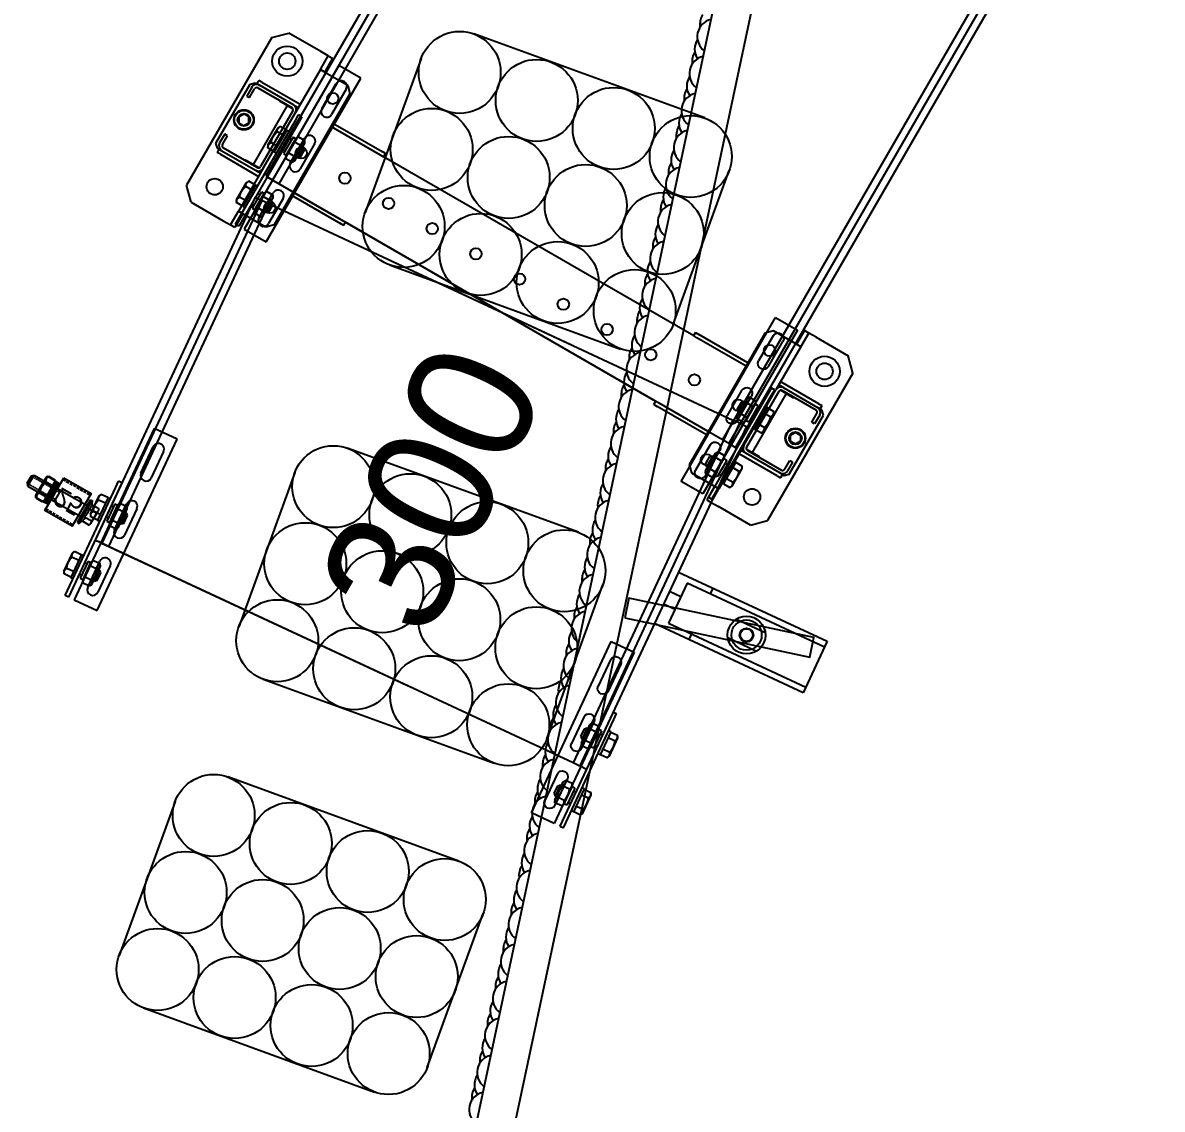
# Model space of a CAD drawing. Header units: millimetres. Extents: x -383313 to -161684, y -117025 to 99224.
# Drawn here: x -335525 to -334621, y 30301 to 31163 of the extents above; entities that cross this region are included whole.
import ezdxf

# ---------------------------------------------------------------- set-up
doc = ezdxf.new("R2010")
doc.units = ezdxf.units.MM
doc.header["$MEASUREMENT"] = 0
for name, pattern in [('DASHED', [0.75, 0.5, -0.25]), ('ESKD_shtrih', [4, 3, -1]), ('GR-201-P$0$GEN3A', [3.125, 2.25, -0.875])]:
    doc.linetypes.add(name, pattern=pattern)
doc.layers.get('Defpoints').update_dxf_attribs({"color": 31})
for name, color, linetype in [('PH-2649', 7, 'Continuous'), ('PV-17B0', 7, 'Continuous'), ('PV-2649', 7, 'Continuous'), ('Ограждение конвейеров', 3, 'Continuous')]:
    doc.layers.add(name, color=color, linetype=linetype)
doc.layers.add('ОСНОВНАЯ', color=7, linetype='Continuous', lineweight=40)
doc.layers.add('ШТРИХОВАЯ', color=3, linetype='ESKD_shtrih', lineweight=13)
doc.dimstyles.new('ISO-25', dxfattribs={"dimtxt": 2.5, "dimasz": 2.5, "dimexe": 1.25, "dimexo": 0.625, "dimtad": 1, "dimtxsty": 'Standard', "dimcen": 2.5, "dimadec": 0, "dimazin": 0, "dimtfac": 1, "dimtmove": 0, "dimatfit": 3, "dimfxl": 1, "dimarcsym": 0})

# ---------------------------------------------------------------- blocks, each defined once
blk = doc.blocks.new('*D143')
at = {"color": 0, "linetype": 'ByBlock', "lineweight": -2, "transparency": 16777216}
for p, q in [((-202.575, 300), (61.375, 300)), ((-209.875, 0), (61.375, 0))]:
    blk.add_line(p, q, dxfattribs=at)
at = {"layer": 'Defpoints', "color": 0, "transparency": 16777216}
for p in [(-203.2, 300), (60.125, 300), (-210.5, 0)]:
    blk.add_point(p, dxfattribs=at)
at = {"color": 0, "transparency": 16777216, "insert": (9.5, 150), "char_height": 100, "attachment_point": 5, "rotation": 90}
blk.add_mtext('300', dxfattribs=at)
blk = doc.blocks.new('*D145')
at = {"color": 0, "linetype": 'ByBlock', "lineweight": -2, "transparency": 16777216}
for p, q in [((-202.575, 1200), (61.375, 1200)), ((-209.875, 0), (61.375, 0))]:
    blk.add_line(p, q, dxfattribs=at)
at = {"layer": 'Defpoints', "color": 0, "transparency": 16777216}
for p in [(-203.2, 1200), (60.125, 1200), (-210.5, 0)]:
    blk.add_point(p, dxfattribs=at)
at = {"color": 0, "transparency": 16777216, "insert": (9.5, 600), "char_height": 100, "attachment_point": 5, "rotation": 90}
blk.add_mtext('1200', dxfattribs=at)
blk = doc.blocks.new('A$C287bafe4')
for points in [[(65, 260), (-65, 260)], [(-97.5, 227.5), (-97.5, 32.5)], [(97.5, 32.5), (97.5, 227.5)], [(-65, 0), (65, 0)]]:
    blk.add_lwpolyline(points)
for centre in [(-65, 227.5), (0, 227.5), (65, 227.5), (-65, 162.5), (0, 162.5), (65, 162.5), (-65, 97.5), (0, 97.5), (65, 97.5), (-65, 32.5), (0, 32.5), (65, 32.5)]:
    blk.add_circle(centre, 32.5)
blk = doc.blocks.new('Опора 3160')
at = {"color": 13}
for p, q in [((-266, 97.5), (-256, 107.5)), ((-226.7, 107.5), (-256, 107.5)), ((-220, 107.5), (-226.7, 107.5)), ((-220, 95), (-220, 107.5)), ((-220, 107.5), (-216, 107.5)), ((-216, 107.5), (-216, 95)), ((216, 107.5), (216, 95)), ((220, 107.5), (216, 107.5)), ((226.7, 107.5), (220, 107.5)), ((220, 95), (220, 107.5)), ((226.7, 107.5), (256, 107.5)), ((266, 97.5), (256, 107.5)), ((-266, 97.5), (-266, -37.5)), ((-220, 95), (-213.7, 95)), ((-220, 95), (-220, 55.5)), ((-213.7, 95), (-195, 95)), ((-195, 95), (-190, 90)), ((195, 95), (190, 90)), ((213.7, 95), (195, 95)), ((220, 95), (213.7, 95)), ((220, 95), (220, 55.5)), ((266, 97.5), (266, -37.5)), ((-190, 90), (-190, -30)), ((190, 90), (190, -30)), ((-262.5, 57), (-259.5, 60)), ((-262.5, 3), (-262.5, 57)), ((-260, 55.5), (-260, 47.5)), ((-259.5, 60), (-258, 60)), ((-255, 63), (-258, 63)), ((-258, 60), (-258, 63)), ((-258, 60), (-255.5, 60)), ((-257.5, 47.5), (-257.5, 55.5)), ((-224.5, 60), (-255.5, 60)), ((-255.5, 57.5), (-224.5, 57.5)), ((-255, 63), (-220, 63)), ((-235.5, 57.5), (-235.5, 57)), ((-235.5, 57), (-235.2, 57)), ((-228.5, 57), (-235.2, 57)), ((-228.5, 57), (-223.18, 57)), ((-228.5, 57), (-228.5, 3)), ((-224.5, 60), (-220, 60)), ((-222.5, 55.5), (-222.5, 4.5)), ((-220, 4.5), (-220, 55.5)), ((-190, 63), (-145, 63)), ((-190, 60), (-145, 60)), ((-142, 63), (-145, 63)), ((-145, 60), (-142.04, 60)), ((142.04, 60), (-142.04, 60)), ((-142, 63), (-142, 60)), ((142, 63), (145, 63)), ((142, 63), (142, 60)), ((145, 60), (142.04, 60)), ((190, 63), (145, 63)), ((190, 60), (145, 60)), ((255, 63), (220, 63)), ((224.5, 60), (220, 60)), ((220, 4.5), (220, 55.5)), ((222.5, 55.5), (222.5, 4.5)), ((228.5, 57), (223.18, 57)), ((224.5, 60), (255.5, 60)), ((255.5, 57.5), (224.5, 57.5)), ((228.5, 57), (235.2, 57)), ((228.5, 57), (228.5, 3)), ((235.5, 57), (235.2, 57)), ((235.5, 57.5), (235.5, 57)), ((255, 63), (258, 63)), ((258, 60), (255.5, 60)), ((257.5, 47.5), (257.5, 55.5)), ((258, 60), (258, 63)), ((259.5, 60), (258, 60)), ((262.5, 57), (259.5, 60)), ((260, 55.5), (260, 47.5)), ((262.5, 3), (262.5, 57)), ((-260, 47.5), (-257.5, 47.5)), ((260, 47.5), (257.5, 47.5)), ((-257.5, 12.5), (-260, 12.5)), ((-260, 12.5), (-260, 4.5)), ((-257.5, 4.5), (-257.5, 12.5)), ((257.5, 12.5), (260, 12.5)), ((257.5, 4.5), (257.5, 12.5)), ((260, 12.5), (260, 4.5)), ((-259.5, 0), (-262.5, 3)), ((-258, 0), (-259.5, 0)), ((-258, 0), (-255.5, 0)), ((-258, 0), (-258, -3)), ((-224.5, 2.5), (-255.5, 2.5)), ((-255.5, 0), (-224.5, 0)), ((-235.5, 3), (-235.5, 2.5)), ((-235.2, 3), (-235.5, 3)), ((-235.2, 3), (-228.5, 3)), ((-223.18, 3), (-228.5, 3)), ((-224.5, 0), (-220, 0)), ((-220, 4.5), (-220, -35)), ((-190, 0), (-145, 0)), ((-145, 0), (-142.04, 0)), ((142.04, 0), (-142.04, 0)), ((-142, -3), (-142, 0)), ((142, -3), (142, 0)), ((145, 0), (142.04, 0)), ((190, 0), (145, 0)), ((220, 4.5), (220, -35)), ((224.5, 0), (220, 0)), ((223.18, 3), (228.5, 3)), ((224.5, 2.5), (255.5, 2.5)), ((255.5, 0), (224.5, 0)), ((235.2, 3), (228.5, 3)), ((235.2, 3), (235.5, 3)), ((235.5, 3), (235.5, 2.5)), ((258, 0), (255.5, 0)), ((258, 0), (259.5, 0)), ((258, 0), (258, -3)), ((259.5, 0), (262.5, 3)), ((-255, -3), (-258, -3)), ((-255, -3), (-220, -3)), ((-190, -3), (-145, -3)), ((-142, -3), (-145, -3)), ((142, -3), (145, -3)), ((190, -3), (145, -3)), ((255, -3), (220, -3)), ((255, -3), (258, -3)), ((-220, -47.5), (-220, -35)), ((-213.7, -35), (-220, -35)), ((-216, -35), (-216, -47.5)), ((-195, -35), (-213.7, -35)), ((-190, -30), (-195, -35)), ((190, -30), (195, -35)), ((195, -35), (213.7, -35)), ((213.7, -35), (220, -35)), ((216, -35), (216, -47.5)), ((220, -47.5), (220, -35)), ((-256, -47.5), (-266, -37.5)), ((256, -47.5), (266, -37.5)), ((-256, -47.5), (-226.7, -47.5)), ((-226.7, -47.5), (-220, -47.5)), ((-216, -47.5), (-220, -47.5)), ((216, -47.5), (220, -47.5)), ((220, -47.5), (226.7, -47.5)), ((256, -47.5), (226.7, -47.5))]:
    blk.add_line(p, q, dxfattribs=at)
for centre, radius in [((-246, 87.5), 12), ((246, 87.5), 12), ((-246, 87.5), 6.5), ((246, 87.5), 6.5), ((-200, 80), 4.5), ((200, 80), 4.5), ((-252.5, 30), 8), ((-252.5, 30), 7.5), ((252.5, 30), 8), ((252.5, 30), 7.5), ((-252.5, 30), 5), ((-200, 30), 4.5), ((-160, 30), 4.5), ((-120, 30), 4.5), ((-80, 30), 4.5), ((-40, 30), 4.5), ((0, 30), 4.5), ((40, 30), 4.5), ((80, 30), 4.5), ((120, 30), 4.5), ((160, 30), 4.5), ((200, 30), 4.5), ((252.5, 30), 5), ((-200, -20), 4.5), ((200, -20), 4.5), ((-246, -27.5), 6.5), ((246, -27.5), 6.5)]:
    blk.add_circle(centre, radius, dxfattribs=at)
for centre, radius, start, end in [((-255.5, 55.5), 4.5, 90, 180), ((-255.5, 55.5), 2, 90, 180), ((-224.5, 55.5), 4.5, 0, 90), ((-224.5, 55.5), 2, 0, 90), ((224.5, 55.5), 4.5, 90, 180), ((224.5, 55.5), 2, 90, 180), ((255.5, 55.5), 4.5, 0, 90), ((255.5, 55.5), 2, 0, 90), ((-255.5, 4.5), 4.5, 180, 270), ((-255.5, 4.5), 2, 180, 270), ((-224.5, 4.5), 2, 270, 0), ((-224.5, 4.5), 4.5, 270, 0), ((224.5, 4.5), 4.5, 180, 270), ((224.5, 4.5), 2, 180, 270), ((255.5, 4.5), 2, 270, 0), ((255.5, 4.5), 4.5, 270, 0)]:
    blk.add_arc(centre, radius, start, end, dxfattribs=at)
for points in [[(-254.81, 34), (-255.96, 32), (-257.12, 30)], [(-257.12, 30), (-255.96, 28), (-254.81, 26)], [(-250.19, 34), (-252.5, 34), (-254.81, 34)], [(-247.88, 30), (-249.04, 32), (-250.19, 34)], [(-250.19, 26), (-249.04, 28), (-247.88, 30)], [(247.88, 30), (249.04, 32), (250.19, 34)], [(250.19, 26), (249.04, 28), (247.88, 30)], [(250.19, 34), (252.5, 34), (254.81, 34)], [(254.81, 34), (255.96, 32), (257.12, 30)], [(257.12, 30), (255.96, 28), (254.81, 26)], [(-254.81, 26), (-252.5, 26), (-250.19, 26)], [(254.81, 26), (252.5, 26), (250.19, 26)]]:
    blk.add_rational_spline(points, [1.04422863406, 1.20577136594, 1.04422863406], degree=2, dxfattribs=at)
blk = doc.blocks.new('Пластина соединительная промежуточных секций')
at = {"color": 142}
for p, q in [((-33, 12), (-34.81, 10.95)), ((-34.81, 5), (-34.81, 10.95)), ((-33, 12), (-17, 12)), ((-29.91, 5), (-29.91, 10.95)), ((-20.09, 5), (-20.09, 10.95)), ((-17, 12), (-15.19, 10.95)), ((-15.19, 5), (-15.19, 10.95)), ((17, 12), (15.19, 10.95)), ((15.19, 5), (15.19, 10.95)), ((17, 12), (33, 12)), ((20.09, 5), (20.09, 10.95)), ((29.91, 5), (29.91, 10.95)), ((33, 12), (34.81, 10.95)), ((34.81, 5), (34.81, 10.95)), ((-50, 3), (-50, 3)), ((-50, 3), (45, 3)), ((-50, 0), (-50, 3)), ((45, 0), (-50, 0)), ((-50, 0), (-50, 0)), ((-15, 5), (-35, 5)), ((-35, 5), (-35, 3)), ((-30, -2), (-30, 0)), ((-20, -2), (-20, 0)), ((-15, 5), (-15, 3)), ((35, 5), (15, 5)), ((15, 5), (15, 3)), ((20, -2), (20, 0)), ((30, -2), (30, 0)), ((35, 5), (35, 3)), ((45, 3), (50, 3)), ((50, 0), (45, 0)), ((50, 0), (50, 3)), ((-17.5, -2), (-32.5, -2)), ((-32.5, -2), (-32.5, -4.5)), ((-17.5, -2), (-17.5, -4.5)), ((32.5, -2), (17.5, -2)), ((17.5, -2), (17.5, -4.5)), ((32.5, -2), (32.5, -4.5))]:
    blk.add_line(p, q, dxfattribs=at)
at = {"color": 140}
for p, q in [((-50, -5), (-50, -25)), ((100, -5), (-50, -5)), ((-33, -4.5), (-34.81, -5.55)), ((-34.81, -5.55), (-34.81, -11.45)), ((-33, -4.5), (-17, -4.5)), ((-29.91, -5.55), (-29.91, -11.45)), ((-20.09, -5.55), (-20.09, -11.45)), ((-17, -4.5), (-15.19, -5.55)), ((-15.19, -5.55), (-15.19, -11.45)), ((17, -4.5), (15.19, -5.55)), ((15.19, -5.55), (15.19, -11.45)), ((17, -4.5), (33, -4.5)), ((20.09, -5.55), (20.09, -11.45)), ((29.91, -5.55), (29.91, -11.45)), ((33, -4.5), (34.81, -5.55)), ((34.81, -5.55), (34.81, -11.45)), ((100, -25), (100, -5)), ((-36.5, -10.5), (-13.5, -10.5)), ((-33, -12.5), (-34.81, -11.45)), ((-33, -12.5), (-17, -12.5)), ((-30, -13.4), (-30, -12.5)), ((-20, -13.4), (-30, -13.4)), ((-28.4, -15), (-30, -13.4)), ((-28.4, -15), (-21.6, -15)), ((-21.6, -15), (-20, -13.4)), ((-20, -13.4), (-20, -12.5)), ((-17, -12.5), (-15.19, -11.45)), ((13.5, -10.5), (36.5, -10.5)), ((17, -12.5), (15.19, -11.45)), ((17, -12.5), (33, -12.5)), ((20, -13.4), (20, -12.5)), ((30, -13.4), (20, -13.4)), ((21.6, -15), (20, -13.4)), ((21.6, -15), (28.4, -15)), ((28.4, -15), (30, -13.4)), ((30, -13.4), (30, -12.5)), ((33, -12.5), (34.81, -11.45)), ((63.5, -10.5), (86.5, -10.5)), ((-50, -25), (100, -25)), ((-13.5, -19.5), (-36.5, -19.5)), ((36.5, -19.5), (13.5, -19.5)), ((86.5, -19.5), (63.5, -19.5))]:
    blk.add_line(p, q, dxfattribs=at)
for centre, start, end in [((-36.5, -15), 90, 270), ((-13.5, -15), 270, 90), ((13.5, -15), 90, 270), ((36.5, -15), 270, 90), ((63.5, -15), 90, 270), ((86.5, -15), 270, 90)]:
    blk.add_arc(centre, 4.5, start, end, dxfattribs=at)
at = {"color": 142}
for points in [[(-34.81, 10.95), (-32.36, 12.37), (-29.91, 10.95)], [(-29.91, 10.95), (-25, 12.37), (-20.09, 10.95)], [(-20.09, 10.95), (-17.64, 12.37), (-15.19, 10.95)], [(15.19, 10.95), (17.64, 12.37), (20.09, 10.95)], [(20.09, 10.95), (25, 12.37), (29.91, 10.95)], [(29.91, 10.95), (32.36, 12.37), (34.81, 10.95)]]:
    blk.add_rational_spline(points, [1.22364575665, 1.41294441399, 1.22364575665], degree=2, dxfattribs=at)
at = {"color": 140}
for points in [[(-34.81, -5.55), (-32.36, -4.13), (-29.91, -5.55)], [(-29.91, -5.55), (-25, -4.13), (-20.09, -5.55)], [(-20.09, -5.55), (-17.64, -4.13), (-15.19, -5.55)], [(15.19, -5.55), (17.64, -4.13), (20.09, -5.55)], [(20.09, -5.55), (25, -4.13), (29.91, -5.55)], [(29.91, -5.55), (32.36, -4.13), (34.81, -5.55)], [(-34.81, -11.45), (-32.36, -12.87), (-29.91, -11.45)], [(-29.91, -11.45), (-25, -12.87), (-20.09, -11.45)], [(-20.09, -11.45), (-17.64, -12.87), (-15.19, -11.45)], [(15.19, -11.45), (17.64, -12.87), (20.09, -11.45)], [(20.09, -11.45), (25, -12.87), (29.91, -11.45)], [(29.91, -11.45), (32.36, -12.87), (34.81, -11.45)]]:
    blk.add_rational_spline(points, [1.22364575665, 1.41294441399, 1.22364575665], degree=2, dxfattribs=at)
blk = doc.blocks.new('Держатель ограждения 25')
at = {"layer": 'Ограждение конвейеров', "color": 41, "linetype": 'GR-201-P$0$GEN3A'}
for p, q in [((-25, 13.5), (0, 13.5)), ((-25, -13.5), (0, -13.5))]:
    blk.add_line(p, q, dxfattribs=at)
at = {"layer": 'Ограждение конвейеров', "color": 41}
blk.add_lwpolyline([(-25, -15), (0, -15), (0, 15), (-25, 15)], close=True, dxfattribs=at)
blk.add_text('25', height=15, dxfattribs=at).set_placement((-23.43, -7.75))
blk = doc.blocks.new('Hex Flange Screw - 10 x 50 mm side')
at = {"color": 0, "linetype": 'Continuous'}
for p, q in [((-1.48, 10.24), (-2.72, 7.39)), ((-1.48, -10.24), (-1.48, 10.24)), ((0, 10.24), (-1.48, 10.24)), ((0, -10.24), (0, 10.24)), ((-9.55, -5.54), (-9.55, 5.54)), ((-2.72, 7.39), (-9, 7.39)), ((-2.72, 3.69), (-9, 3.69)), ((47.59, 4.92), (0, 4.92)), ((23.62, -4.92), (23.62, 4.92)), ((49.21, 3.3), (47.59, 4.92)), ((47.59, -4.92), (47.59, 4.92)), ((49.21, -3.3), (49.21, 3.3)), ((-2.72, -3.69), (-9, -3.69)), ((-2.72, -7.39), (-9, -7.39)), ((-1.48, -10.24), (-2.72, -7.39)), ((47.59, -4.92), (0, -4.92)), ((49.21, -3.3), (47.59, -4.92)), ((0, -10.24), (-1.48, -10.24))]:
    blk.add_line(p, q, dxfattribs=at)
at = {"color": 0, "linetype": 'DASHED'}
for p, q in [((47.59, 3.3), (23.62, 3.3)), ((47.59, -3.3), (23.62, -3.3))]:
    blk.add_line(p, q, dxfattribs=at)
at = {"color": 0, "linetype": 'Continuous'}
for centre, radius, start, end in [((-6.14, 5.54), 3.4, 147.13278, 212.86722), ((3.25, 0), 12.8, 163, 197), ((0.14, 5.54), 3.4, 147.13278, 212.86722), ((9.53, 0), 12.8, 162.88, 196.77865), ((-6.14, -5.54), 3.4, 147.13278, 212.86722), ((0.14, -5.54), 3.4, 147.13278, 212.86722)]:
    blk.add_arc(centre, radius, start, end, dxfattribs=at)
blk = doc.blocks.new('din934_М10')
at = {"layer": 'ОСНОВНАЯ'}
for p, q in [((0.89, 9.81), (7.11, 9.81)), ((0, 7.36), (0, -7.36)), ((7.11, 4.91), (0.89, 4.91)), ((8, 7.36), (8, -7.36)), ((7.11, -4.91), (0.89, -4.91)), ((7.11, -9.81), (0.89, -9.81))]:
    blk.add_line(p, q, dxfattribs=at)
for centre, radius, start, end in [((3.82, 7.36), 3.82, 140, 220), ((4.18, 7.36), 3.82, 320, 40), ((13.93, 0), 13.93, 159.37179, 200.62821), ((-5.93, 0), 13.93, 339.37179, 20.62821), ((3.82, -7.36), 3.82, 140, 220), ((4.18, -7.36), 3.82, 320, 40)]:
    blk.add_arc(centre, radius, start, end, dxfattribs=at)
at = {"layer": 'ШТРИХОВАЯ'}
for p, q in [((8, 5), (0, 5)), ((0, 5), (0.8, 4.2)), ((7.2, 4.2), (0.8, 4.2)), ((0.8, 4.2), (0.8, -4.2)), ((8, 5), (7.2, 4.2)), ((7.2, 4.2), (7.2, -4.2)), ((0, -5), (0.8, -4.2)), ((8, -5), (0, -5)), ((7.2, -4.2), (0.8, -4.2)), ((8, -5), (7.2, -4.2))]:
    blk.add_line(p, q, dxfattribs=at)
blk = doc.blocks.new('DIN127_10')
at = {"layer": 'ОСНОВНАЯ'}
blk.add_line((2.2, 1.1), (0, -1.1), dxfattribs=at)
blk.add_lwpolyline([(2.2, -9.05), (2.2, 9.05), (0, 9.05), (0, -9.05)], close=True, dxfattribs=at)
at = {"layer": 'ШТРИХОВАЯ'}
for p, q in [((0, 5.35), (2.2, 5.35)), ((0, -5.35), (2.2, -5.35))]:
    blk.add_line(p, q, dxfattribs=at)
blk = doc.blocks.new('*U218')
at = {"layer": 'PV-2649'}
for p, q in [((190.19, 9746.99), (-1741.66, 9229.35)), ((197.96, 9718.01), (-1733.9, 9200.38))]:
    blk.add_line(p, q, dxfattribs=at)
for centre, start, end in [((-730.71, 9494.02), 40.37693, 169.62307), ((-721.06, 9496.61), 84.07517, 125.92483), ((-769.35, 9483.67), 84.07517, 150.58469), ((-759.69, 9486.26), 40.37693, 169.62307), ((-750.03, 9488.85), 84.07517, 125.92483), ((-740.37, 9491.44), 84.07517, 150.58469), ((-798.33, 9475.91), 84.07517, 150.58469), ((-788.67, 9478.49), 40.37693, 169.62307), ((-779.01, 9481.08), 84.07517, 125.92483), ((-836.97, 9465.55), 84.07517, 125.92483), ((-827.31, 9468.14), 84.07517, 150.58469), ((-817.65, 9470.73), 40.37693, 169.62307), ((-807.99, 9473.32), 84.07517, 125.92483), ((-865.94, 9457.79), 84.07517, 125.92483), ((-856.28, 9460.38), 84.07517, 150.58469), ((-846.63, 9462.97), 40.37693, 169.62307), ((-904.58, 9447.44), 40.37693, 169.62307), ((-894.92, 9450.02), 84.07517, 125.92483), ((-885.26, 9452.61), 84.07517, 150.58469), ((-875.6, 9455.2), 40.37693, 169.62307), ((-933.56, 9439.67), 40.37693, 169.62307), ((-923.9, 9442.26), 84.07517, 125.92483), ((-914.24, 9444.85), 84.07517, 150.58469), ((-972.2, 9429.32), 84.07517, 150.58469), ((-962.54, 9431.91), 40.37693, 169.62307), ((-952.88, 9434.5), 84.07517, 125.92483), ((-943.22, 9437.08), 84.07517, 150.58469), ((-1001.17, 9421.55), 84.07517, 150.58469), ((-991.51, 9424.14), 40.37693, 169.62307), ((-981.85, 9426.73), 84.07517, 125.92483), ((-1039.81, 9411.2), 84.07517, 125.92483), ((-1030.15, 9413.79), 84.07517, 150.58469), ((-1020.49, 9416.38), 40.37693, 169.62307), ((-1010.83, 9418.97), 84.07517, 125.92483), ((-1068.79, 9403.44), 84.07517, 125.92483), ((-1059.13, 9406.03), 84.07517, 150.58469), ((-1049.47, 9408.61), 40.37693, 169.62307), ((-1107.43, 9393.08), 40.37693, 169.62307), ((-1097.77, 9395.67), 84.07517, 125.92483), ((-1088.11, 9398.26), 84.07517, 150.58469), ((-1078.45, 9400.85), 40.37693, 169.62307), ((-1136.4, 9385.32), 40.37693, 169.62307), ((-1126.74, 9387.91), 84.07517, 125.92483), ((-1117.08, 9390.5), 84.07517, 150.58469), ((-1175.04, 9374.97), 84.07517, 150.58469), ((-1165.38, 9377.56), 40.37693, 169.62307), ((-1155.72, 9380.14), 84.07517, 125.92483), ((-1146.06, 9382.73), 84.07517, 150.58469), ((-1204.02, 9367.2), 84.07517, 150.58469), ((-1194.36, 9369.79), 40.37693, 169.62307), ((-1184.7, 9372.38), 84.07517, 125.92483), ((-1242.65, 9356.85), 84.07517, 125.92483), ((-1233, 9359.44), 84.07517, 150.58469), ((-1223.34, 9362.03), 40.37693, 169.62307), ((-1213.68, 9364.61), 84.07517, 125.92483), ((-1271.63, 9349.09), 84.07517, 125.92483), ((-1261.97, 9351.67), 84.07517, 150.58469), ((-1252.31, 9354.26), 40.37693, 169.62307), ((-1310.27, 9338.73), 40.37693, 169.62307), ((-1300.61, 9341.32), 84.07517, 125.92483), ((-1290.95, 9343.91), 84.07517, 150.58469), ((-1281.29, 9346.5), 40.37693, 169.62307), ((-1339.25, 9330.97), 40.37693, 169.62307), ((-1329.59, 9333.56), 84.07517, 125.92483), ((-1319.93, 9336.14), 84.07517, 150.58469), ((-1377.88, 9320.62), 84.07517, 150.58469), ((-1368.23, 9323.2), 40.37693, 169.62307), ((-1358.57, 9325.79), 84.07517, 125.92483), ((-1348.91, 9328.38), 84.07517, 150.58469), ((-1406.86, 9312.85), 84.07517, 150.58469), ((-1397.2, 9315.44), 40.37693, 169.62307), ((-1387.54, 9318.03), 84.07517, 125.92483), ((-1445.5, 9302.5), 84.07517, 125.92483), ((-1435.84, 9305.09), 84.07517, 150.58469), ((-1426.18, 9307.67), 40.37693, 169.62307), ((-1416.52, 9310.26), 84.07517, 125.92483), ((-1474.48, 9294.73), 84.07517, 125.92483), ((-1464.82, 9297.32), 84.07517, 150.58469), ((-1455.16, 9299.91), 40.37693, 169.62307), ((-1513.11, 9284.38), 40.37693, 169.62307), ((-1503.45, 9286.97), 84.07517, 125.92483), ((-1493.8, 9289.56), 84.07517, 150.58469), ((-1484.14, 9292.15), 40.37693, 169.62307), ((-1542.09, 9276.62), 40.37693, 169.62307), ((-1532.43, 9279.2), 84.07517, 125.92483), ((-1522.77, 9281.79), 84.07517, 150.58469), ((-1571.07, 9268.85), 40.37693, 169.62307), ((-1561.41, 9271.44), 84.07517, 125.92483), ((-1551.75, 9274.03), 84.07517, 150.58469)]:
    blk.add_arc(centre, 14, start, end, dxfattribs=at)
blk = doc.blocks.new('*U222')
at = {"layer": 'PV-2649'}
for p, q in [((-5069.37, 9236.1), (-5114.37, 9236.1)), ((-5114.37, 9106.1), (-5114.37, 9236.1)), ((-5069.37, 9236.1), (-5069.37, 9106.1)), ((-5069.37, 9106.1), (-5114.37, 9106.1))]:
    blk.add_line(p, q, dxfattribs=at)
for radius in [15, 12, 5]:
    blk.add_circle((-5091.87, 9166.1), radius, dxfattribs=at)
blk = doc.blocks.new('*U223')
at = {"layer": 'PH-2649'}
for p, q in [((-5097.37, 9226.1), (-5097.37, 9236.1)), ((-5086.37, 9226.1), (-5086.37, 9236.1)), ((-5091.87, 9226.1), (-5109.37, 9226.1)), ((-5109.37, 9226.1), (-5109.37, 9106.1)), ((-5074.37, 9226.1), (-5091.87, 9226.1)), ((-5074.37, 9106.1), (-5074.37, 9226.1)), ((-5109.37, 9206.1), (-5114.37, 9206.1)), ((-5069.37, 9206.1), (-5074.37, 9206.1)), ((-5099.97, 9178.73), (-5099.97, 9153.48)), ((-5083.77, 9178.73), (-5083.77, 9153.48))]:
    blk.add_line(p, q, dxfattribs=at)
blk.add_circle((-5091.87, 9166.1), 5.5, dxfattribs=at)
blk = doc.blocks.new('*U142')
at = {"layer": 'PV-17B0'}
for p, q in [((-215, 300), (-215, 0)), ((-215, 300), (-212, 300)), ((-212, 300), (-209, 300)), ((-209, 300), (-209, 0)), ((-208, 300), (-209, 300)), ((-208, 300), (-203.2, 300)), ((-203.2, 300), (-203.2, 0)), ((-203.2, 300), (203.2, 300)), ((203.2, 300), (203.2, 0)), ((208, 300), (203.2, 300)), ((208, 300), (209, 300)), ((209, 300), (209, 0)), ((212, 300), (209, 300)), ((212, 300), (215, 300)), ((215, 300), (215, 0)), ((-215, 0), (-212, 0)), ((-209, 0), (-212, 0)), ((-209, 0), (-208, 0)), ((-203.2, 0), (-208, 0)), ((203.2, 0), (-203.2, 0)), ((208, 0), (203.2, 0)), ((208, 0), (209, 0)), ((212, 0), (209, 0)), ((212, 0), (215, 0))]:
    blk.add_line(p, q, dxfattribs=at)
dim = blk.add_linear_dim(base=(60.125, 300), p1=(-210.5, 0), p2=(-203.2, 300), angle=90, dimstyle='ISO-25', override={"dimtxt": 100, "dimasz": 5, "dimsd1": 1, "dimsd2": 1, "dimfxl": 1.5, "dimarcsym": 1})
dim.commit()
dim.dimension.update_dxf_attribs({"geometry": '*D143', "text_midpoint": (60.125, 150), "dimtype": 160})
blk = doc.blocks.new('*U144')
at = {"layer": 'PV-17B0'}
for p, q in [((-215, 1200), (-215, 0)), ((-209, 1200), (-209, 0)), ((-203.2, 1200), (-203.2, 0)), ((203.2, 1200), (203.2, 0)), ((209, 1200), (209, 0)), ((215, 1200), (215, 0)), ((-215, 0), (-212, 0)), ((-209, 0), (-212, 0)), ((-209, 0), (-208, 0)), ((-203.2, 0), (-208, 0)), ((203.2, 0), (-203.2, 0)), ((208, 0), (203.2, 0)), ((208, 0), (209, 0)), ((212, 0), (209, 0)), ((212, 0), (215, 0))]:
    blk.add_line(p, q, dxfattribs=at)
dim = blk.add_linear_dim(base=(60.125, 1200), p1=(-210.5, 0), p2=(-203.2, 1200), angle=90, dimstyle='ISO-25', override={"dimtxt": 100, "dimasz": 5, "dimsd1": 1, "dimsd2": 1, "dimfxl": 1.5, "dimarcsym": 1})
dim.commit()
dim.dimension.update_dxf_attribs({"geometry": '*D145', "text_midpoint": (60.125, 600), "dimtype": 160})

msp = doc.modelspace()

# ---------------------------------------------------------------- linework, layer by layer
at = {"ltscale": 100}
msp.add_lwpolyline([(-335047.27834, 30690.73669), (-334900.5562, 30659.54993), (-334897.22961, 30675.2003), (-335043.95176, 30706.38705)], close=True, dxfattribs=at)

# ---------------------------------------------------------------- block references
for name, p, rotation in [('*U144', (-335145.58168, 30933.39461), 329.9999999999998), ('Опора 3160', (-335145.58168, 30933.39461), 329.9999999999999), ('Пластина соединительная промежуточных секций', (-335328.30187, 31044.71281), 60.00000000000002), ('*U142', (-335272.36715, 30661.50228), 334.9999999999998), ('Пластина соединительная промежуточных секций', (-335467.22333, 30752.3652), 65.00000000000001)]:
    msp.add_blockref(name, p, dxfattribs=dict(rotation=rotation))
at = {"ltscale": 100, "rotation": 69.99999999999999}
for p in [(-334986.5994, 30984.37022), (-335086.81186, 30655.80342), (-335181.68495, 30395.06336)]:
    msp.add_blockref('A$C287bafe4', p, dxfattribs=at)
at = {"xscale": -1}
for name, p, rotation in [('Пластина соединительная промежуточных секций', (-334955.91095, 30829.71281), 239.9999999999966), ('din934_М10', (-335503.01085, 30790.7473), 329.9999999999933), ('DIN127_10', (-335501.1056, 30789.6473), 329.9999999999933), ('Пластина соединительная промежуточных секций', (-335077.51098, 30570.63935), 244.9999999999966)]:
    msp.add_blockref(name, p, dxfattribs=dict(at, rotation=rotation))
at = {"xscale": -1.016002032004053, "yscale": 1.016002032004053, "zscale": 1.016002032004053, "rotation": 329.9999999999914}
msp.add_blockref('Hex Flange Screw - 10 x 50 mm side', (-335476.09841, 30775.36102), dxfattribs=at)
at = {"layer": 'PH-2649', "rotation": 65.00000000014782}
msp.add_blockref('*U223', (-324491.45294, 31418.03901), dxfattribs=at)
at = {"layer": 'PV-2649'}
for name, p, rotation in [('*U218', (-326184.75535, 27492.4897), 62.99999999999488), ('*U222', (-324491.45294, 31418.03901), 65.00000000014782)]:
    msp.add_blockref(name, p, dxfattribs=dict(at, rotation=rotation))
at = {"layer": 'Ограждение конвейеров', "xscale": -1}
for rotation in [150.0000000000145, 149.9999999999915]:
    msp.add_blockref('Держатель ограждения 25', (-335477.88418, 30776.26798), dxfattribs=dict(at, rotation=rotation))

doc.saveas('drawing.dxf')
